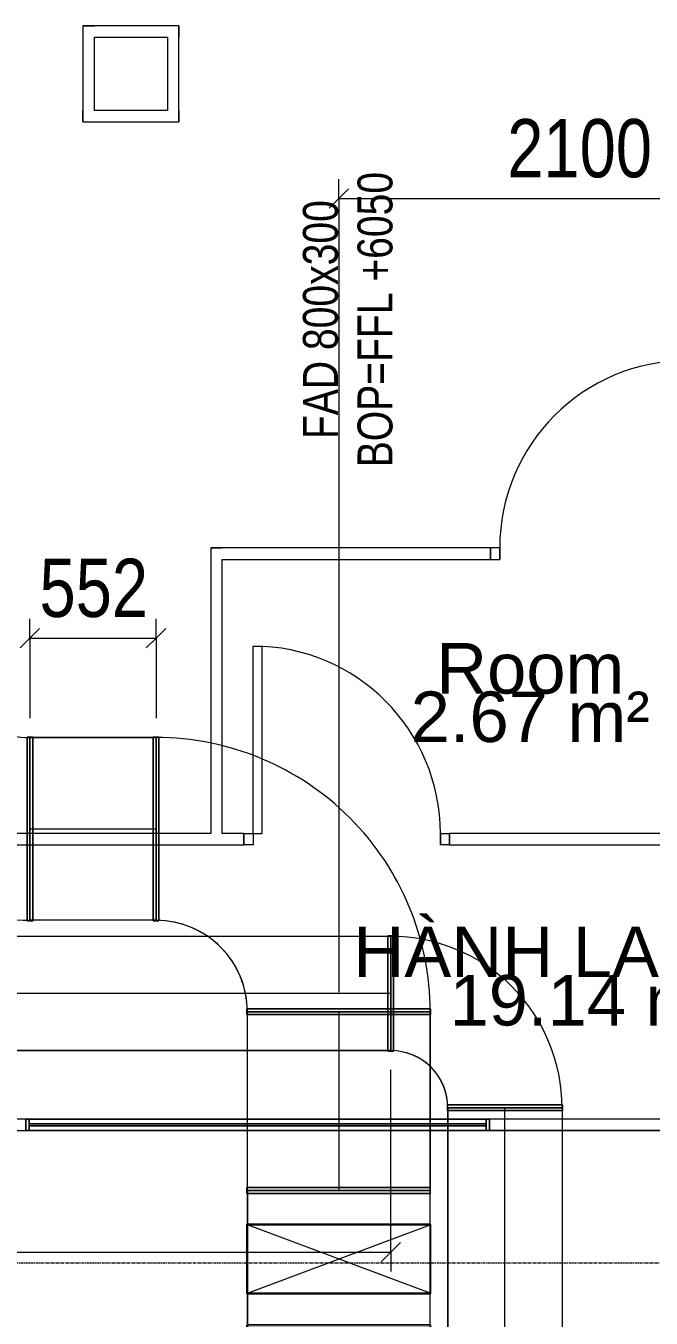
# Model space of a CAD drawing. Header units: millimetres. Extents: x -22227 to 20275, y 15053 to 61060.
# Drawn here: x -7969 to -5231, y 44196 to 49852 of the extents above; entities that cross this region are included whole.
import ezdxf

# ---------------------------------------------------------------- set-up
doc = ezdxf.new("R2010")
doc.units = ezdxf.units.MM
doc.linetypes.add('Grid Line', pattern=[22.225, 12.7, -3.175, 3.175, -3.175])
for name, color, linetype, lineweight in [('A-ANNO-DIMS', 7, 'Continuous', 9), ('A-ANNO-DIMS-170', 7, 'Continuous', 9), ('A-AREA-IDEN', 7, 'Continuous', 9), ('A-DETL-GENF', 7, 'Continuous', 5), ('A-WALL', 7, 'Continuous', 9), ('M-HVAC-DUCT', 7, 'Continuous', 18), ('M-HVAC-DUCT-CNTR', 7, 'Continuous', 5), ('M-HVAC-DUCT-IDEN', 7, 'Continuous', 9), ('S-GRID', 7, 'Continuous', 9)]:
    doc.layers.add(name, color=color, linetype=linetype, lineweight=lineweight)
for name, color, linetype, lineweight, true_color in [('A-DOOR', 5, 'Continuous', 9, 0x0000ff), ('A-FLOR', 7, 'Continuous', 9, 0x007f00), ('A-GLAZ', 7, 'Continuous', 9, 0x00007f), ('M-HVAC-DUCT-ANNO', 7, 'Continuous', 5, 0x007f00)]:
    doc.layers.add(name, color=color, linetype=linetype, lineweight=lineweight, true_color=true_color)
doc.styles.add('Arial_2', font='arial.ttf', dxfattribs={"width": 0.8, "height": 153})
doc.styles.add('Arial_3', font='arial.ttf', dxfattribs={"width": 0.8, "height": 255})
doc.styles.add('Arial_4', font='arial.ttf', dxfattribs={"height": 221})
doc.dimstyles.new('AK_DIM_2_0_Arial_đỏ', dxfattribs={"dimscale": 304.8, "dimtxt": 260.166147, "dimasz": 0.278871, "dimexe": 0.278871, "dimexo": 0.278871, "dimgap": 0.055774, "dimtad": 1, "dimdec": 0, "dimzin": 0, "dimdsep": 46, "dimtxsty": 'Arial_3', "dimblk1": 'OBLIQUE', "dimblk2": 'OBLIQUE', "dimsah": 1, "dimcen": 0.09, "dimadec": 0, "dimazin": 0, "dimtfac": 1, "dimtdec": 4, "dimtix": 1, "dimtmove": 0, "dimatfit": 3, "dimfxl": 1, "dimtvp": 1, "dimtolj": 1, "dimtzin": 0, "dimarcsym": 2})

# ---------------------------------------------------------------- blocks, each defined once
blk = doc.blocks.new('Cư_a đơn - _D5 _900x2200__TrongNha-1164426-MẶT BẰNG HỆ THỐNG GIÓ TƯƠI')
at = {"layer": 'A-DETL-GENF', "color": 253, "lineweight": 9, "true_color": 0xaaaaaa}
for p, q in [((370, 25), (370, 845)), ((410, 845), (370, 845)), ((410, 25), (410, 845)), ((410, 25), (370, 25))]:
    blk.add_line(p, q, dxfattribs=at)
blk.add_arc((410, 25), 820, 90, 180, dxfattribs=at)
at = {"layer": 'A-DOOR', "color": 161, "true_color": 0xaaaaff}
for p, q in [((-410, 25), (-450, 25)), ((-410, -25), (-410, 25)), ((450, 25), (410, 25)), ((410, 25), (410, -25)), ((-450, -25), (-410, -25)), ((410, -25), (450, -25))]:
    blk.add_line(p, q, dxfattribs=at)
at = {"layer": 'A-DOOR', "color": 254, "true_color": 0xccccff}
for p, q in [((-450, 25), (-450, -25)), ((-410, 25), (-450, 25)), ((-410, 25), (-410, -25)), ((410, 25), (410, -25)), ((450, 25), (410, 25)), ((450, -25), (450, 25)), ((-450, -25), (-410, -25)), ((410, -25), (450, -25))]:
    blk.add_line(p, q, dxfattribs=at)
at = {"layer": 'A-DOOR', "color": 254, "true_color": 0xe0e0ff}
for p, q in [((-450, 25), (-450, -25)), ((450, 25), (450, -25))]:
    blk.add_line(p, q, dxfattribs=at)
blk = doc.blocks.new('AK_OViewTuongPanel - 2000x1200-V12-MẶT BẰNG HỆ THỐNG GIÓ TƯƠI')
at = {"layer": 'A-GLAZ', "color": 9, "true_color": 0xaaaad4}
for p, q in [((-1015, 25), (-1015, -25)), ((-1000, 25), (-1015, 25)), ((-1000, -25), (-1000, 25)), ((1000, 25), (-1000, 25)), ((1000, 5), (-1000, 5)), ((-1000, 5), (-1000, -5)), ((1015, 25), (1000, 25)), ((1000, 25), (1000, -25)), ((1000, -5), (1000, 5)), ((1015, -25), (1015, 25)), ((-1015, -25), (-1000, -25)), ((-1000, -5), (1000, -5)), ((-1000, -25), (1000, -25)), ((1000, -25), (1015, -25))]:
    blk.add_line(p, q, dxfattribs=at)
at = {"layer": 'A-GLAZ', "color": 7, "true_color": 0xececf5}
for p, q in [((-1015, -25), (-1015, 25)), ((-1000, -5), (-1000, 5)), ((-1000, 5), (-1000, -5)), ((1000, 5), (1000, -5)), ((1000, -5), (1000, 5)), ((1015, 25), (1015, -25))]:
    blk.add_line(p, q, dxfattribs=at)
at = {"layer": 'A-GLAZ', "color": 254, "true_color": 0xe0e0ef}
for p, q in [((-1015, 25), (-1000, 25)), ((-1000, 25), (-1000, 5)), ((1000, 25), (1015, 25)), ((1000, 5), (1000, 25)), ((-1000, -25), (-1015, -25)), ((-1000, -5), (-1000, -25)), ((1000, -25), (1000, -5)), ((1015, -25), (1000, -25))]:
    blk.add_line(p, q, dxfattribs=at)
at = {"layer": 'A-GLAZ', "color": 254, "true_color": 0xcccce5}
for p, q in [((-1000, 25), (1000, 25)), ((-1000, 5), (1000, 5)), ((1000, -5), (-1000, -5)), ((1000, -25), (-1000, -25))]:
    blk.add_line(p, q, dxfattribs=at)
blk = doc.blocks.new('Cư_a đơn - _D5 _900x2200__TrongNha-1164036-MẶT BẰNG HỆ THỐNG GIÓ TƯƠI')
at = {"layer": 'A-DETL-GENF', "color": 253, "lineweight": 9, "true_color": 0xaaaaaa}
for p, q in [((410, -25), (370, -25)), ((370, -25), (370, -845)), ((410, -25), (410, -845)), ((410, -845), (370, -845))]:
    blk.add_line(p, q, dxfattribs=at)
blk.add_arc((410, -25), 820, 180, 270, dxfattribs=at)
at = {"layer": 'A-DOOR', "color": 254, "true_color": 0xccccff}
for p, q in [((-450, -25), (-450, 25)), ((-450, 25), (-410, 25)), ((-410, -25), (-410, 25)), ((410, 25), (450, 25)), ((410, -25), (410, 25)), ((450, 25), (450, -25)), ((-410, -25), (-450, -25)), ((450, -25), (410, -25))]:
    blk.add_line(p, q, dxfattribs=at)
at = {"layer": 'A-DOOR', "color": 161, "true_color": 0xaaaaff}
for p, q in [((-450, 25), (-410, 25)), ((-410, 25), (-410, -25)), ((410, -25), (410, 25)), ((410, 25), (450, 25)), ((-410, -25), (-450, -25)), ((450, -25), (410, -25))]:
    blk.add_line(p, q, dxfattribs=at)
at = {"layer": 'A-DOOR', "color": 254, "true_color": 0xe0e0ff}
for p, q in [((-450, -25), (-450, 25)), ((450, -25), (450, 25))]:
    blk.add_line(p, q, dxfattribs=at)
blk = doc.blocks.new('AK-SGS-M3-A_rvt-1-MẶT BẰNG HỆ THỐNG GIÓ TƯƠI')
at = {"layer": 'A-WALL', "color": 253, "true_color": 0xaaaaaa}
for p, q in [((-7668.6, 49851.9), (-7718.6, 49851.9)), ((-7718.6, 49851.9), (-7718.6, 49481.9)), ((-7298.6, 49851.9), (-7668.6, 49851.9)), ((-7298.6, 49801.9), (-7298.6, 49851.9)), ((-7668.6, 49481.9), (-7668.6, 49801.9)), ((-7668.6, 49801.9), (-7348.6, 49801.9)), ((-7348.6, 49801.9), (-7348.6, 49481.9)), ((-7298.6, 49481.9), (-7298.6, 49801.9)), ((-7718.6, 49481.9), (-7718.6, 49431.9)), ((-7348.6, 49481.9), (-7668.6, 49481.9)), ((-7298.6, 49431.9), (-7298.6, 49481.9)), ((-7718.6, 49431.9), (-7298.6, 49431.9)), ((-7108.6, 47566.9), (-7158.6, 47566.9)), ((-7158.6, 47566.9), (-7158.6, 46316.9)), ((-5933.6, 47566.9), (-7108.6, 47566.9)), ((-7108.6, 46316.9), (-7108.6, 47516.9)), ((-7108.6, 47516.9), (-5933.6, 47516.9)), ((-5933.6, 47516.9), (-5933.6, 47566.9)), ((-7158.6, 46316.9), (-9808.6, 46316.9)), ((-7013.6, 46316.9), (-7108.6, 46316.9)), ((-7013.6, 46266.9), (-7013.6, 46316.9)), ((-4883.6, 46316.9), (-6113.6, 46316.9)), ((-6113.6, 46316.9), (-6113.6, 46266.9)), ((-9808.6, 46266.9), (-7013.6, 46266.9)), ((-6113.6, 46266.9), (-3488.6, 46266.9)), ((-7968.6, 45066.9), (-11883.6, 45066.9)), ((-4968.6, 45066.9), (-5938.6, 45066.9)), ((-11883.6, 45016.9), (-7968.6, 45016.9)), ((-5938.6, 45016.9), (-4968.6, 45016.9))]:
    blk.add_line(p, q, dxfattribs=at)
at = {"layer": 'A-WALL', "color": 254, "true_color": 0xcccccc}
for p, q in [((-7718.6, 49851.9), (-7668.6, 49851.9)), ((-7718.6, 49851.9), (-7718.6, 49481.9)), ((-7298.6, 49851.9), (-7668.6, 49851.9)), ((-7298.6, 49851.9), (-7298.6, 49801.9)), ((-7668.6, 49481.9), (-7668.6, 49801.9)), ((-7668.6, 49801.9), (-7348.6, 49801.9)), ((-7348.6, 49801.9), (-7348.6, 49481.9)), ((-7298.6, 49481.9), (-7298.6, 49801.9)), ((-7718.6, 49431.9), (-7718.6, 49481.9)), ((-7348.6, 49481.9), (-7668.6, 49481.9)), ((-7298.6, 49481.9), (-7298.6, 49431.9)), ((-7718.6, 49431.9), (-7298.6, 49431.9)), ((-7158.6, 47566.9), (-7108.6, 47566.9)), ((-7158.6, 47566.9), (-7158.6, 46316.9)), ((-5933.6, 47566.9), (-7108.6, 47566.9)), ((-7108.6, 46316.9), (-7108.6, 47516.9)), ((-7108.6, 47516.9), (-5933.6, 47516.9)), ((-7158.6, 46316.9), (-9058.6, 46316.9)), ((-7013.6, 46316.9), (-7108.6, 46316.9)), ((-4883.6, 46316.9), (-6113.6, 46316.9)), ((-9058.6, 46266.9), (-7013.6, 46266.9)), ((-6113.6, 46266.9), (-3488.6, 46266.9)), ((-7953.6, 45066.9), (-5953.6, 45066.9)), ((-4968.6, 45066.9), (-5938.6, 45066.9)), ((-5953.6, 45016.9), (-7953.6, 45016.9)), ((-5938.6, 45016.9), (-4968.6, 45016.9))]:
    blk.add_line(p, q, dxfattribs=at)
at = {"layer": 'A-WALL', "color": 254, "true_color": 0xe0e0e0}
for p, q in [((-5933.6, 47566.9), (-5933.6, 47516.9)), ((-7013.6, 46316.9), (-7013.6, 46266.9)), ((-6113.6, 46266.9), (-6113.6, 46316.9)), ((-7968.6, 45016.9), (-7968.6, 45066.9)), ((-7968.6, 45066.9), (-7953.6, 45066.9)), ((-5953.6, 45066.9), (-7953.6, 45066.9)), ((-5953.6, 45066.9), (-5938.6, 45066.9)), ((-5938.6, 45066.9), (-5938.6, 45016.9)), ((-7953.6, 45016.9), (-7968.6, 45016.9)), ((-7953.6, 45016.9), (-5953.6, 45016.9)), ((-5938.6, 45016.9), (-5953.6, 45016.9))]:
    blk.add_line(p, q, dxfattribs=at)
at = {"layer": 'A-WALL', "color": 7, "true_color": 0xececec}
for p, q in [((-7968.6, 45016.9), (-7968.6, 45066.9)), ((-7953.6, 45066.9), (-7968.6, 45066.9)), ((-5938.6, 45066.9), (-5953.6, 45066.9)), ((-5938.6, 45066.9), (-5938.6, 45016.9)), ((-7968.6, 45016.9), (-7953.6, 45016.9)), ((-5953.6, 45016.9), (-5938.6, 45016.9))]:
    blk.add_line(p, q, dxfattribs=at)
at = {"layer": 'A-DOOR', "color": 9, "lineweight": 9, "true_color": 0xaaaad4}
blk.add_blockref('Cư_a đơn - _D5 _900x2200__TrongNha-1164426-MẶT BẰNG HỆ THỐNG GIÓ TƯƠI', (-5483.6, 47541.9), dxfattribs=at)
at = {"layer": 'A-DOOR', "color": 9, "lineweight": 9, "true_color": 0xaaaad4, "rotation": 180}
blk.add_blockref('Cư_a đơn - _D5 _900x2200__TrongNha-1164036-MẶT BẰNG HỆ THỐNG GIÓ TƯƠI', (-6563.6, 46291.9), dxfattribs=at)
at = {"layer": 'A-GLAZ', "color": 9, "lineweight": 9, "true_color": 0xaaaad4}
blk.add_blockref('AK_OViewTuongPanel - 2000x1200-V12-MẶT BẰNG HỆ THỐNG GIÓ TƯƠI', (-6953.6, 45041.9), dxfattribs=at)
blk = doc.blocks.new('Cut_ChuNhat_NepC1 - 1 W-2214856-MẶT BẰNG HỆ THỐNG GIÓ TƯƠI')
at = {"layer": 'M-HVAC-DUCT', "color": 4, "true_color": 0x00ffff}
for p, q in [((-252, 512.5), (252, 512.5)), ((252, 512.5), (-252, 512.5)), ((-252, 512.5), (-252, 487.5)), ((-252, 487.5), (-252, 512.5)), ((252, 487.5), (252, 512.5)), ((252, 487.5), (252, 512.5)), ((-252, 487.5), (252, 487.5)), ((252, 487.5), (-252, 487.5)), ((-250, 500), (250, 500)), ((250, 500), (-250, 500)), ((-512.5, -252), (-512.5, 252)), ((-512.5, 252), (-512.5, -252)), ((-512.5, 252), (-487.5, 252)), ((-512.5, 252), (-487.5, 252)), ((-500, 250), (-500, -250)), ((-500, -250), (-500, 250)), ((-487.5, -252), (-487.5, 252)), ((-487.5, 252), (-487.5, -252)), ((-487.5, -252), (-512.5, -252)), ((-512.5, -252), (-487.5, -252))]:
    blk.add_line(p, q, dxfattribs=at)
for radius, end in [(250, 360), (250, 0), (750, 0), (750, 0)]:
    blk.add_arc((-500, 500), radius, 270, end, dxfattribs=at)
blk = doc.blocks.new('Cut_ChuNhat_NepC1 - 1 W-2239565-MẶT BẰNG HỆ THỐNG GIÓ TƯƠI')
at = {"layer": 'M-HVAC-DUCT', "color": 4, "true_color": 0x00ffff}
for p, q in [((-7000.6, 44606.4), (-6196.6, 44606.4)), ((-7000.6, 44302.4), (-7000.6, 44606.4)), ((-7000.6, 44606.4), (-7000.6, 44302.4)), ((-6196.6, 44606.4), (-7000.6, 44606.4)), ((-6198.6, 44604.4), (-6998.6, 44604.4)), ((-6998.6, 44604.4), (-6998.6, 44304.4)), ((-6998.6, 44154.4), (-6998.6, 44604.4)), ((-6198.6, 44304.4), (-6198.6, 44604.4)), ((-6198.6, 44154.4), (-6198.6, 44604.4)), ((-6196.6, 44606.4), (-6196.6, 44302.4)), ((-6196.6, 44302.4), (-6196.6, 44606.4)), ((-6196.6, 44302.4), (-7000.6, 44302.4)), ((-7000.6, 44302.4), (-6196.6, 44302.4)), ((-6998.6, 44304.4), (-6198.6, 44304.4)), ((-6998.6, 44304.4), (-6998.6, 44154.4)), ((-6198.6, 44154.4), (-6198.6, 44304.4)), ((-7000.6, 44166.9), (-6196.6, 44166.9)), ((-6196.6, 44166.9), (-7000.6, 44166.9)), ((-7000.6, 44141.9), (-7000.6, 44166.9)), ((-7000.6, 44166.9), (-7000.6, 44141.9)), ((-7000.6, 44141.9), (-6196.6, 44141.9)), ((-6196.6, 44141.9), (-7000.6, 44141.9)), ((-6998.6, 44154.4), (-6198.6, 44154.4)), ((-6198.6, 44154.4), (-6998.6, 44154.4)), ((-6196.6, 44166.9), (-6196.6, 44141.9)), ((-6196.6, 44166.9), (-6196.6, 44141.9))]:
    blk.add_line(p, q, dxfattribs=at)
blk = doc.blocks.new('Cut_ChuNhat_NepC1 - 1 W-V38-MẶT BẰNG HỆ THỐNG GIÓ TƯƠI')
at = {"layer": 'M-HVAC-DUCT', "color": 4, "true_color": 0x00ffff}
for p, q in [((-7000.6, 44766.9), (-6196.6, 44766.9)), ((-6196.6, 44766.9), (-7000.6, 44766.9)), ((-7000.6, 44766.9), (-7000.6, 44741.9)), ((-7000.6, 44741.9), (-7000.6, 44766.9)), ((-7000.6, 44741.9), (-6196.6, 44741.9)), ((-6196.6, 44741.9), (-7000.6, 44741.9)), ((-6998.6, 44754.4), (-6198.6, 44754.4)), ((-6198.6, 44754.4), (-6998.6, 44754.4)), ((-6998.6, 44754.4), (-6998.6, 44604.4)), ((-6998.6, 44304.4), (-6998.6, 44754.4)), ((-6198.6, 44604.4), (-6198.6, 44754.4)), ((-6198.6, 44304.4), (-6198.6, 44754.4)), ((-6196.6, 44741.9), (-6196.6, 44766.9)), ((-6196.6, 44741.9), (-6196.6, 44766.9)), ((-6196.6, 44606.4), (-7000.6, 44606.4)), ((-7000.6, 44606.4), (-7000.6, 44302.4)), ((-7000.6, 44302.4), (-7000.6, 44606.4)), ((-7000.6, 44606.4), (-6196.6, 44606.4)), ((-6998.6, 44604.4), (-6198.6, 44604.4)), ((-6998.6, 44304.4), (-6998.6, 44604.4)), ((-6198.6, 44604.4), (-6198.6, 44304.4)), ((-6196.6, 44302.4), (-6196.6, 44606.4)), ((-6196.6, 44606.4), (-6196.6, 44302.4)), ((-7000.6, 44302.4), (-6196.6, 44302.4)), ((-6196.6, 44302.4), (-7000.6, 44302.4)), ((-6998.6, 44304.4), (-6198.6, 44304.4)), ((-6198.6, 44304.4), (-6998.6, 44304.4))]:
    blk.add_line(p, q, dxfattribs=at)
blk = doc.blocks.new('Cut_ChuNhat_NepC1 - 1 W-2539476-MẶT BẰNG HỆ THỐNG GIÓ TƯƠI')
at = {"layer": 'M-HVAC-DUCT', "color": 4, "true_color": 0x00ffff}
for p, q in [((-402, 812.5), (402, 812.5)), ((402, 812.5), (-402, 812.5)), ((-402, 812.5), (-402, 787.5)), ((-402, 787.5), (-402, 812.5)), ((-400, 800), (400, 800)), ((400, 800), (-400, 800)), ((402, 787.5), (402, 812.5)), ((402, 787.5), (402, 812.5)), ((-402, 787.5), (402, 787.5)), ((402, 787.5), (-402, 787.5)), ((-812.5, -402), (-812.5, 402)), ((-812.5, 402), (-812.5, -402)), ((-812.5, 402), (-787.5, 402)), ((-812.5, 402), (-787.5, 402)), ((-800, 400), (-800, -400)), ((-800, -400), (-800, 400)), ((-787.5, -402), (-787.5, 402)), ((-787.5, 402), (-787.5, -402)), ((-787.5, -402), (-812.5, -402)), ((-812.5, -402), (-787.5, -402))]:
    blk.add_line(p, q, dxfattribs=at)
for radius, end in [(400, 360), (400, 0), (1200, 0), (1200, 0)]:
    blk.add_arc((-800, 800), radius, 270, end, dxfattribs=at)
blk = doc.blocks.new('AK-SGS-M3-Hrvt_rvt-1-MẶT BẰNG HỆ THỐNG GIÓ TƯƠI')
at = {"layer": 'A-FLOR', "color": 7, "true_color": 0xf3f9f3}
for p, q in [((-7953.6, 45016.9), (-7968.6, 45016.9)), ((-5938.6, 45016.9), (-5953.6, 45016.9))]:
    blk.add_line(p, q, dxfattribs=at)
at = {"layer": 'A-FLOR', "color": 7, "true_color": 0xecf5ec}
for p, q in [((-7968.6, 45016.9), (-7953.6, 45016.9)), ((-5953.6, 45016.9), (-7953.6, 45016.9)), ((-5953.6, 45016.9), (-5938.6, 45016.9))]:
    blk.add_line(p, q, dxfattribs=at)
at = {"layer": 'A-FLOR', "color": 254, "true_color": 0xe0efe0}
for p, q in [((-7953.6, 45016.9), (-5953.6, 45016.9)), ((-4968.6, 45016.9), (-5938.6, 45016.9))]:
    blk.add_line(p, q, dxfattribs=at)
at = {"layer": 'A-FLOR', "color": 254, "true_color": 0xcce5cc}
blk.add_line((-5938.6, 45016.9), (-4968.6, 45016.9), dxfattribs=at)
at = {"layer": 'M-HVAC-DUCT', "color": 4, "true_color": 0x00ffff}
for p, q in [((-7950.8, 46736.9), (-7950.8, 45936.9)), ((-7950.8, 45936.9), (-7950.8, 46736.9)), ((-7950.8, 46736.9), (-7398.6, 46736.9)), ((-7398.6, 46736.9), (-7950.8, 46736.9)), ((-7398.6, 46736.9), (-7398.6, 45936.9)), ((-7398.6, 45936.9), (-7398.6, 46736.9)), ((-7398.6, 45936.9), (-7950.8, 45936.9)), ((-7398.6, 45936.9), (-7950.8, 45936.9)), ((-18348.6, 45866.9), (-6371, 45866.9)), ((-18348.6, 45866.9), (-6371, 45866.9)), ((-6371, 45366.9), (-6371, 45866.9)), ((-6371, 45866.9), (-6371, 45366.9)), ((-6198.6, 45536.9), (-6998.6, 45536.9)), ((-6998.6, 45536.9), (-6198.6, 45536.9)), ((-6998.6, 44754.4), (-6998.6, 45536.9)), ((-6998.6, 44754.4), (-6998.6, 45536.9)), ((-6198.6, 45536.9), (-6198.6, 44754.4)), ((-6198.6, 44754.4), (-6198.6, 45536.9)), ((-6371, 45366.9), (-18348.6, 45366.9)), ((-18348.6, 45366.9), (-6371, 45366.9)), ((-6121, 45116.9), (-5621, 45116.9)), ((-5621, 45116.9), (-6121, 45116.9)), ((-6121, 22056.5), (-6121, 45116.9)), ((-6121, 45116.9), (-6121, 22056.5)), ((-5621, 45116.9), (-5621, 22056.5)), ((-5621, 45116.9), (-5621, 22056.5)), ((-6198.6, 44754.4), (-6998.6, 44754.4)), ((-6998.6, 44754.4), (-6198.6, 44754.4))]:
    blk.add_line(p, q, dxfattribs=at)
at = {"layer": 'M-HVAC-DUCT-ANNO', "color": 4, "true_color": 0x00ffff}
for p, q in [((-6998.6, 44604.4), (-6198.6, 44604.4)), ((-6998.6, 44304.4), (-6998.6, 44604.4)), ((-6198.6, 44304.4), (-6998.6, 44604.4)), ((-6998.6, 44304.4), (-6198.6, 44604.4)), ((-6198.6, 44604.4), (-6198.6, 44304.4)), ((-6198.6, 44304.4), (-6998.6, 44304.4))]:
    blk.add_line(p, q, dxfattribs=at)
at = {"layer": 'M-HVAC-DUCT-CNTR', "color": 4, "true_color": 0x00ffff}
for p, q in [((-7950.8, 46336.9), (-7398.6, 46336.9)), ((-6371, 45616.9), (-18348.6, 45616.9)), ((-6598.6, 45536.9), (-6598.6, 44754.4)), ((-5871, 22056.5), (-5871, 45116.9))]:
    blk.add_line(p, q, dxfattribs=at)
at = {"layer": 'M-HVAC-DUCT', "color": 4, "lineweight": 18, "true_color": 0x00ffff}
for name, p, rotation in [('Cut_ChuNhat_NepC1 - 1 W-2539476-MẶT BẰNG HỆ THỐNG GIÓ TƯƠI', (-8750.8, 46336.9), 270.0000000000001), ('Cut_ChuNhat_NepC1 - 1 W-2539476-MẶT BẰNG HỆ THỐNG GIÓ TƯƠI', (-6598.6, 46336.9), 90.00000000000011), ('Cut_ChuNhat_NepC1 - 1 W-2214856-MẶT BẰNG HỆ THỐNG GIÓ TƯƠI', (-5871, 45616.9), 90.00000000000011)]:
    blk.add_blockref(name, p, dxfattribs=dict(at, rotation=rotation))
for name in ['Cut_ChuNhat_NepC1 - 1 W-V38-MẶT BẰNG HỆ THỐNG GIÓ TƯƠI', 'Cut_ChuNhat_NepC1 - 1 W-2239565-MẶT BẰNG HỆ THỐNG GIÓ TƯƠI']:
    blk.add_blockref(name, (0, 0), dxfattribs=at)
blk = doc.blocks.new('DIMBLOCK21-MẶT BẰNG HỆ THỐNG GIÓ TƯƠI')
at = {"layer": 'A-ANNO-DIMS-170', "color": 1, "true_color": 0xff0000}
for p, q in [((-6598.6, 49095.8), (-6598.6, 49180.8)), ((-4498.6, 49095.8), (-4498.6, 49180.8)), ((-6598.6, 49095.8), (-6556.1, 49138.3)), ((-4498.6, 49095.8), (-4456.1, 49138.3)), ((-6598.6, 49095.8), (-6641.1, 49053.3)), ((-6598.6, 49095.8), (-4498.6, 49095.8)), ((-6598.6, 49095.8), (-6598.6, 45621.9)), ((-4498.6, 49095.8), (-4541.1, 49053.3)), ((-4498.6, 49095.8), (-4498.6, 49070.9))]:
    blk.add_line(p, q, dxfattribs=at)
at = {"layer": 'A-ANNO-DIMS-170', "color": 0, "insert": (-5860.8, 49443.9), "char_height": 255, "width": 749.279, "attachment_point": 1, "line_spacing_factor": 0.941778, "style": 'Arial_3'}
blk.add_mtext('2100', dxfattribs=at)
blk = doc.blocks.new('_Oblique')
at = {"color": 0, "linetype": 'ByBlock', "lineweight": -2}
blk.add_line((-0.5, -0.5), (0.5, 0.5), dxfattribs=at)
blk = doc.blocks.new('DIMBLOCK22-MẶT BẰNG HỆ THỐNG GIÓ TƯƠI')
at = {"layer": 'A-ANNO-DIMS-170', "color": 1, "true_color": 0xff0000}
for p, q in [((-18348.6, 44484.7), (-18348.6, 45281.9)), ((-6371, 44484.7), (-6371, 45281.9)), ((-18348.6, 44484.7), (-18306.1, 44527.2)), ((-6371, 44484.7), (-6328.5, 44527.2)), ((-18348.6, 44484.7), (-18391.1, 44442.2)), ((-18348.6, 44484.7), (-6371, 44484.7)), ((-18348.6, 44484.7), (-18348.6, 44399.7)), ((-6371, 44484.7), (-6413.5, 44442.2)), ((-6371, 44484.7), (-6371, 44399.7))]:
    blk.add_line(p, q, dxfattribs=at)
at = {"layer": 'A-ANNO-DIMS-170', "color": 0, "insert": (-12750, 44832.8), "char_height": 255, "width": 936.598, "attachment_point": 1, "line_spacing_factor": 0.941778, "style": 'Arial_3'}
blk.add_mtext('11978', dxfattribs=at)
blk = doc.blocks.new('DIMBLOCK39-MẶT BẰNG HỆ THỐNG GIÓ TƯƠI')
at = {"layer": 'A-ANNO-DIMS-170', "color": 1, "true_color": 0xff0000}
for p, q in [((-7950.8, 47171.6), (-7950.8, 47256.6)), ((-7398.6, 47171.6), (-7398.6, 47256.6)), ((-7950.8, 47171.6), (-7908.3, 47214.1)), ((-7398.6, 47171.6), (-7356.1, 47214.1)), ((-7950.8, 47171.6), (-7993.3, 47129.1)), ((-7950.8, 47171.6), (-7398.6, 47171.6)), ((-7950.8, 47171.6), (-7950.8, 46821.9)), ((-7398.6, 47171.6), (-7441.1, 47129.1)), ((-7398.6, 47171.6), (-7398.6, 46821.9))]:
    blk.add_line(p, q, dxfattribs=at)
at = {"layer": 'A-ANNO-DIMS-170', "color": 0, "insert": (-7908.8, 47519.7), "char_height": 255, "width": 561.959, "attachment_point": 1, "line_spacing_factor": 0.941778, "style": 'Arial_3'}
blk.add_mtext('552', dxfattribs=at)

msp = doc.modelspace()

# ---------------------------------------------------------------- linework, layer by layer
at = {"layer": 'S-GRID', "linetype": 'Grid Line'}
msp.add_line((15334.6, 44436.9), (-21036.6, 44436.9), dxfattribs=at)

# ---------------------------------------------------------------- block references
at = {"lineweight": 5}
for name in ['AK-SGS-M3-Hrvt_rvt-1-MẶT BẰNG HỆ THỐNG GIÓ TƯƠI', 'AK-SGS-M3-A_rvt-1-MẶT BẰNG HỆ THỐNG GIÓ TƯƠI']:
    msp.add_blockref(name, (0, 0), dxfattribs=at)

# ---------------------------------------------------------------- texts
at = {"layer": 'A-AREA-IDEN', "char_height": 221, "line_spacing_factor": 0.936439, "style": 'Arial_4'}
for s, insert, width, attachment_point in [('\\pxqc,t9.76923,19.53846,29.30769,39.07692,48.84615,58.61538,68.38462,78.15385,87.92308,97.69231,107.46154,117.23077,127,136.76923,146.53846,156.30769,166.07692,175.84615,185.61538,195.38462,205.15385,214.92308,224.69231,234.46154,244.23077,254,263.76923,273.53846,283.30769,293.07692,302.84615,312.61538;{Room}', (-5760.2, 46926.4), 821.1, 8), ('\\pxqc,t9.76923,19.53846,29.30769,39.07692,48.84615,58.61538,68.38462,78.15385,87.92308,97.69231,107.46154,117.23077,127,136.76923,146.53846,156.30769,166.07692,175.84615,185.61538,195.38462,205.15385,214.92308,224.69231,234.46154,244.23077,254,263.76923,273.53846,283.30769,293.07692,302.84615,312.61538;{2.67 m²}', (-5760.2, 46826.3), 1045.5, 5), ('\\pxqc,t9.76923,19.53846,29.30769,39.07692,48.84615,58.61538,68.38462,78.15385,87.92308,97.69231,107.46154,117.23077,127,136.76923,146.53846,156.30769,166.07692,175.84615,185.61538,195.38462,205.15385,214.92308,224.69231,234.46154,244.23077,254,263.76923,273.53846,283.30769,293.07692,302.84615,312.61538;{HÀNH LANG 3}', (-5505.2, 45685.6), 2024.7, 8), ('\\pxqc,t9.76923,19.53846,29.30769,39.07692,48.84615,58.61538,68.38462,78.15385,87.92308,97.69231,107.46154,117.23077,127,136.76923,146.53846,156.30769,166.07692,175.84615,185.61538,195.38462,205.15385,214.92308,224.69231,234.46154,244.23077,254,263.76923,273.53846,283.30769,293.07692,302.84615,312.61538;{19.14 m²}', (-5504.3, 45585.5), 1213.8, 5)]:
    msp.add_mtext(s, dxfattribs=dict(at, insert=insert, width=width, attachment_point=attachment_point))
at = {"layer": 'M-HVAC-DUCT-IDEN', "color": 1, "true_color": 0xff0000, "insert": (-6558.3, 48566.2), "char_height": 153, "width": 1331.44, "attachment_point": 5, "rotation": 90, "line_spacing_factor": 0.936439, "style": 'Arial_2'}
msp.add_mtext('\\pxqc,t11.28889,22.57778,33.86667,45.15556,56.44444,67.73333,79.02222,90.31111,101.6,112.88889,124.17778,135.46667,146.75556,158.04444,169.33333,180.62222,191.91111,203.2,214.48889,225.77778,237.06667,248.35556,259.64444,270.93333,282.22222,293.51111,304.8,316.08889,327.37778,338.66667,349.95556,361.24444;{FAD 800x300\\PBOP=FFL +6050}', dxfattribs=at)

# ---------------------------------------------------------------- dimensions: what is measured, and where the dimension line sits
at = {"layer": 'A-ANNO-DIMS', "color": 1, "true_color": 0xff0000}
for base, p1, p2, override, picture, middle in [((-4498.6, 49095.8), (-6598.6, 45536.9), (-4498.6, 49155.9), {"dimpost": '<>', "dimfxl": 4184.162879}, 'DIMBLOCK21-MẶT BẰNG HỆ THỐNG GIÓ TƯƠI', (-5548.6, 49243)), ((-7398.6, 47171.6), (-7950.8, 46736.9), (-7398.6, 46736.9), {"dimpost": '<>', "dimfxl": 552.196796}, 'DIMBLOCK39-MẶT BẰNG HỆ THỐNG GIÓ TƯƠI', (-7674.7, 47318.8)), ((-6371, 44484.7), (-18348.6, 45366.9), (-6371, 45366.9), {"dimpost": '<>', "dimfxl": 11977.620697}, 'DIMBLOCK22-MẶT BẰNG HỆ THỐNG GIÓ TƯƠI', (-12359.8, 44631.9))]:
    dim = msp.add_linear_dim(base=base, p1=p1, p2=p2, dimstyle='AK_DIM_2_0_Arial_đỏ', override=override, dxfattribs=at)
    dim.commit()
    dim.dimension.update_dxf_attribs({"geometry": picture, "text_midpoint": middle})

doc.saveas('drawing.dxf')
